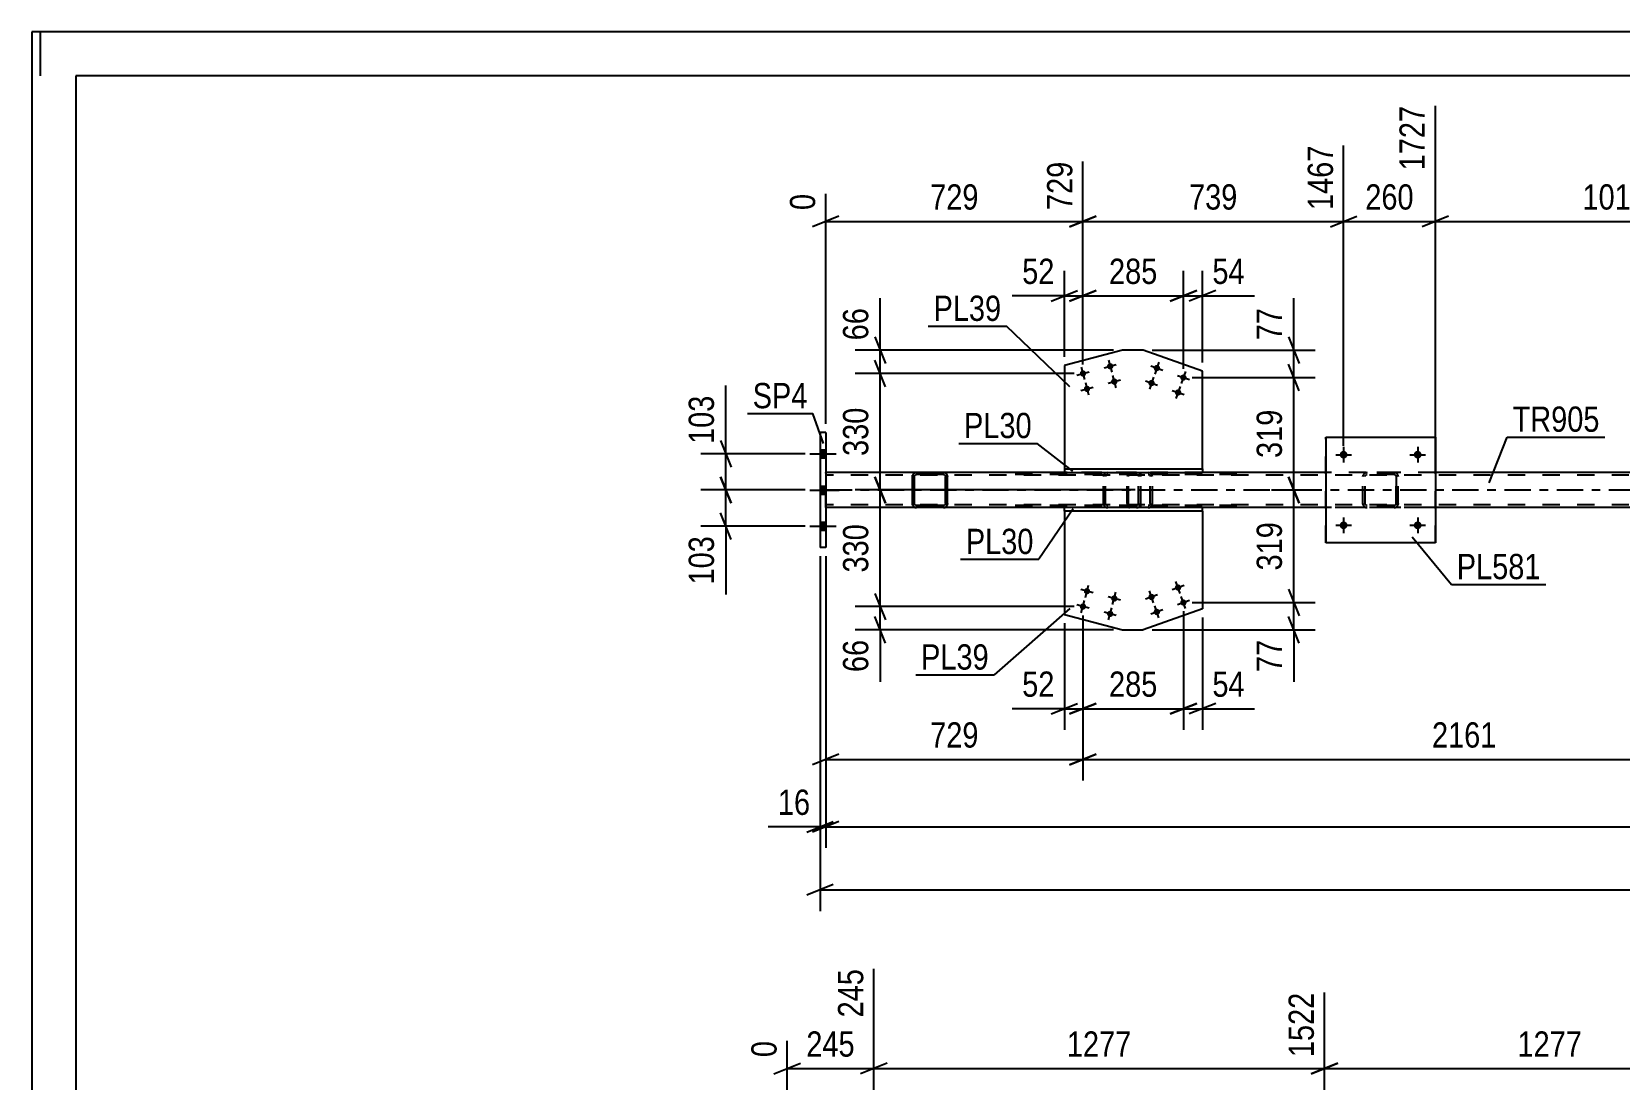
# Model space of a CAD drawing. Header units: millimetres. Extents: x 0 to 841, y 0 to 594.
# Drawn here: x 0 to 179.9, y 475.2 to 594 of the extents above; entities that cross this region are included whole.
import ezdxf

# ---------------------------------------------------------------- set-up
doc = ezdxf.new("R2010")
doc.units = ezdxf.units.MM
doc.linetypes.add('DXK_LINE_DOT2', pattern=[3.9198, 1.9599, -1.9599])
doc.linetypes.add('DXK_LINE_DOT3', pattern=[5.9187, 2.979, -0.9799, 0.9799, -0.9799])
doc.styles.add('Arial Narrow', font='ARIALN.TTF', dxfattribs={"height": 0.2})

# ---------------------------------------------------------------- blocks, each defined once
blk = doc.blocks.new('Unknown-275726623-1137')
at = {"color": 5, "linetype": 'Continuous'}
for p, q in [((841, 594), (0, 594)), ((0, 594), (0, 0)), ((1, 589), (1, 594)), ((836, 589), (5, 589)), ((5, 589), (5, 5))]:
    blk.add_line(p, q, dxfattribs=at)
blk = doc.blocks.new('Bolt-275726623-6229 - 6077')
at = {"linetype": 'Continuous'}
for points in [[(127.87, 555.75, -1), (127.19, 555.99, -1)], [(127.27, 554.05, -1), (126.59, 554.29, -1)], [(130.88, 554.68, -1), (130.21, 554.92, -1)], [(130.28, 552.98, -1), (129.6, 553.22, -1)]]:
    blk.add_hatch(color=1, dxfattribs=at).paths.add_polyline_path(points)
at = {"color": 1, "linetype": 'Continuous'}
for p, q in [((126.85, 556.11), (128.21, 555.63)), ((127.77, 556.55), (127.29, 555.19)), ((126.25, 554.41), (127.61, 553.93)), ((127.17, 554.85), (126.69, 553.49)), ((129.87, 555.04), (131.22, 554.56)), ((130.79, 555.48), (130.3, 554.12)), ((129.26, 553.34), (130.62, 552.86)), ((130.18, 553.78), (129.7, 552.42))]:
    blk.add_line(p, q, dxfattribs=at)
blk = doc.blocks.new('Part-275726623-6094 - 6077')
at = {"color": 2, "linetype": 'Continuous'}
for p, q in [((117.05, 539.65), (117.05, 527.94)), ((132.71, 539.65), (132.71, 528.58)), ((117.05, 527.94), (123.63, 526.2)), ((132.71, 528.58), (126, 526.2)), ((123.63, 526.2), (126, 526.2))]:
    blk.add_line(p, q, dxfattribs=at)
at = {"color": 7, "linetype": 'DXK_LINE_DOT2'}
blk.add_line((132.71, 539.65), (117.05, 539.65), dxfattribs=at)
blk = doc.blocks.new('Part-275726623-6158 - 6077')
at = {"color": 2, "linetype": 'Continuous'}
for p, q in [((117.05, 544.45), (117.05, 544.05)), ((117.05, 544.45), (132.71, 544.45)), ((117.05, 544.05), (132.71, 544.05)), ((132.71, 544.45), (132.71, 544.05))]:
    blk.add_line(p, q, dxfattribs=at)
blk = doc.blocks.new('Part-275726623-6099 - 6077')
at = {"color": 2, "linetype": 'Continuous'}
for p, q in [((123.63, 557.9), (117.05, 556.15)), ((126, 557.9), (123.63, 557.9)), ((132.71, 555.52), (126, 557.9)), ((117.05, 556.15), (117.05, 544.45)), ((132.71, 544.45), (132.71, 555.52))]:
    blk.add_line(p, q, dxfattribs=at)
at = {"color": 7, "linetype": 'DXK_LINE_DOT2'}
blk.add_line((117.05, 544.45), (132.71, 544.45), dxfattribs=at)
blk = doc.blocks.new('Part-275726623-6105 - 6077')
at = {"color": 2, "linetype": 'Continuous'}
for p, q in [((100.3, 544.05), (90, 544.05)), ((117.05, 544.05), (103.34, 544.05)), ((146.7, 544.05), (132.71, 544.05)), ((197.78, 544.05), (159.1, 544.05)), ((100.3, 540.05), (90, 540.05)), ((117.05, 540.05), (103.34, 540.05)), ((146.7, 540.05), (132.71, 540.05)), ((197.78, 540.05), (159.1, 540.05))]:
    blk.add_line(p, q, dxfattribs=at)
at = {"color": 7, "linetype": 'DXK_LINE_DOT2'}
for p, q in [((90, 540.05), (90, 544.05)), ((737.66, 543.73), (90, 543.73)), ((103.34, 544.05), (100.3, 544.05)), ((132.71, 544.05), (117.05, 544.05)), ((159.1, 544.05), (146.7, 544.05)), ((737.66, 540.37), (90, 540.37)), ((103.34, 540.05), (100.3, 540.05)), ((737.66, 540.05), (117.05, 540.05)), ((132.71, 540.05), (117.05, 540.05)), ((159.1, 540.05), (146.7, 540.05))]:
    blk.add_line(p, q, dxfattribs=at)
at = {"color": 7, "linetype": 'DXK_LINE_DOT3'}
blk.add_line((90, 542.05), (737.66, 542.05), dxfattribs=at)
blk = doc.blocks.new('Part-275726623-8673 - 6077')
at = {"color": 2, "linetype": 'Continuous'}
for p, q in [((99.85, 543.75), (99.82, 543.57)), ((99.82, 540.53), (99.82, 543.57)), ((100.06, 543.57), (100.08, 543.66)), ((100.06, 540.53), (100.06, 543.57)), ((100.08, 543.66), (100.13, 543.74)), ((100.3, 544.05), (100.11, 544.01)), ((100.13, 543.74), (100.21, 543.79)), ((100.21, 543.79), (100.3, 543.81)), ((103.34, 544.05), (100.3, 544.05)), ((103.34, 543.81), (100.3, 543.81)), ((103.52, 544.01), (103.34, 544.05)), ((103.34, 543.81), (103.43, 543.79)), ((103.43, 543.79), (103.51, 543.74)), ((103.51, 543.74), (103.56, 543.66)), ((103.56, 543.66), (103.58, 543.57)), ((103.58, 540.53), (103.58, 543.57)), ((103.82, 543.57), (103.78, 543.75)), ((103.82, 540.53), (103.82, 543.57)), ((99.82, 540.53), (99.85, 540.34)), ((100.08, 540.44), (100.06, 540.53)), ((100.13, 540.36), (100.08, 540.44)), ((100.11, 540.08), (100.3, 540.05)), ((100.21, 540.31), (100.13, 540.36)), ((100.3, 540.29), (100.21, 540.31)), ((103.34, 540.29), (100.3, 540.29)), ((103.34, 540.05), (100.3, 540.05)), ((103.43, 540.31), (103.34, 540.29)), ((103.34, 540.05), (103.52, 540.08)), ((103.51, 540.36), (103.43, 540.31)), ((103.56, 540.44), (103.51, 540.36)), ((103.58, 540.53), (103.56, 540.44)), ((103.78, 540.34), (103.82, 540.53))]:
    blk.add_line(p, q, dxfattribs=at)
at = {"color": 7, "linetype": 'DXK_LINE_DOT2'}
for p, q in [((99.82, 543.57), (99.85, 543.75)), ((99.82, 540.53), (99.82, 543.57)), ((100.06, 540.53), (100.06, 543.57)), ((100.11, 544.01), (100.3, 544.05)), ((103.34, 544.05), (103.52, 544.01)), ((103.58, 543.57), (103.58, 540.53)), ((103.78, 543.75), (103.82, 543.57)), ((103.82, 540.53), (103.82, 543.57)), ((99.85, 540.34), (99.82, 540.53)), ((100.3, 540.05), (100.11, 540.08)), ((103.52, 540.08), (103.34, 540.05)), ((103.82, 540.53), (103.78, 540.34))]:
    blk.add_line(p, q, dxfattribs=at)
at = {"color": 2, "linetype": 'Continuous'}
for centre, start, end in [((100.3, 543.57), 112.5, 157.5), ((103.34, 543.57), 22.5, 67.5), ((100.3, 540.53), 202.5, 247.5), ((103.34, 540.53), 292.5, 337.5)]:
    blk.add_arc(centre, 0.48, start, end, dxfattribs=at)
at = {"color": 7, "linetype": 'DXK_LINE_DOT2'}
for centre, start, end in [((100.3, 543.57), 112.5, 157.5), ((103.34, 543.57), 22.5, 67.5), ((100.3, 540.53), 202.5, 247.5), ((103.34, 540.53), 292.5, 337.5)]:
    blk.add_arc(centre, 0.48, start, end, dxfattribs=at)
blk = doc.blocks.new('Part-275726623-6153 - 6077')
at = {"color": 2, "linetype": 'Continuous'}
for p, q in [((132.71, 540.05), (117.05, 540.05)), ((117.05, 539.65), (117.05, 540.05)), ((132.71, 539.65), (132.71, 540.05)), ((132.71, 539.65), (117.05, 539.65))]:
    blk.add_line(p, q, dxfattribs=at)
blk = doc.blocks.new('Part-275726623-6163 - 6077')
at = {"color": 2, "linetype": 'Continuous'}
for p, q in [((90, 548.55), (89.36, 548.55)), ((89.36, 548.55), (89.36, 535.55)), ((90, 548.55), (90, 535.55)), ((90, 535.55), (89.36, 535.55))]:
    blk.add_line(p, q, dxfattribs=at)
blk = doc.blocks.new('Part-275726623-6178 - 6077')
at = {"color": 7, "linetype": 'DXK_LINE_DOT2'}
for p, q in [((124.2, 543.75), (124.18, 543.57)), ((124.18, 540.53), (124.18, 543.57)), ((124.26, 543.91), (124.2, 543.75)), ((124.34, 544.01), (124.26, 543.91)), ((124.31, 543.57), (124.32, 543.66)), ((124.31, 540.53), (124.31, 543.57)), ((124.32, 543.66), (124.35, 543.74)), ((124.45, 544.05), (124.34, 544.01)), ((124.35, 543.74), (124.4, 543.79)), ((124.4, 543.79), (124.45, 543.81)), ((136.6, 544.05), (124.45, 544.05)), ((136.6, 543.81), (124.45, 543.81)), ((125.72, 543.81), (125.72, 544.05)), ((126.73, 544.01), (126.54, 544.05)), ((126.54, 543.81), (126.64, 543.79)), ((126.64, 543.79), (126.72, 543.74)), ((126.72, 543.74), (126.77, 543.66)), ((126.77, 543.66), (126.79, 543.57)), ((126.79, 540.53), (126.79, 543.57)), ((127.02, 543.65), (127, 543.75)), ((127.04, 543.57), (127.02, 543.65)), ((127.04, 540.53), (127.04, 543.57)), ((124.18, 540.53), (124.2, 540.34)), ((124.2, 540.34), (124.26, 540.19)), ((124.26, 540.19), (124.34, 540.08)), ((124.32, 540.44), (124.31, 540.53)), ((124.35, 540.36), (124.32, 540.44)), ((124.34, 540.08), (124.45, 540.05)), ((124.4, 540.31), (124.35, 540.36)), ((124.45, 540.29), (124.4, 540.31)), ((136.6, 540.29), (124.45, 540.29)), ((136.6, 540.05), (124.45, 540.05)), ((125.72, 540.05), (125.72, 540.29)), ((126.64, 540.31), (126.54, 540.29)), ((126.54, 540.05), (126.73, 540.08)), ((126.72, 540.36), (126.64, 540.31)), ((126.77, 540.44), (126.72, 540.36)), ((126.79, 540.53), (126.77, 540.44)), ((127, 540.34), (127.02, 540.44)), ((127.02, 540.44), (127.04, 540.53))]:
    blk.add_line(p, q, dxfattribs=at)
for centre, start, end in [((126.55, 543.55), 23.8494, 68.8059), ((126.55, 540.54), 291.1941, 336.1506)]:
    blk.add_arc(centre, 0.492, start, end, dxfattribs=at)
blk = doc.blocks.new('Part-275726623-6186 - 6077')
at = {"color": 7, "linetype": 'DXK_LINE_DOT2'}
for p, q in [((125.21, 544.05), (110.23, 544.05)), ((125.21, 543.81), (110.23, 543.81)), ((121.49, 543.65), (121.47, 543.57)), ((121.47, 540.53), (121.47, 543.57)), ((121.51, 543.75), (121.49, 543.65)), ((121.72, 543.57), (121.74, 543.66)), ((121.72, 540.53), (121.72, 543.57)), ((121.74, 543.66), (121.8, 543.74)), ((121.98, 544.05), (121.78, 544.01)), ((121.8, 543.74), (121.88, 543.79)), ((121.88, 543.79), (121.98, 543.81)), ((125.41, 544.01), (125.21, 544.05)), ((125.21, 543.81), (125.31, 543.79)), ((125.31, 543.79), (125.39, 543.74)), ((125.39, 543.74), (125.45, 543.66)), ((125.45, 543.66), (125.47, 543.57)), ((125.47, 540.53), (125.47, 543.57)), ((125.71, 543.65), (125.69, 543.75)), ((125.72, 543.57), (125.71, 543.65)), ((125.72, 540.53), (125.72, 543.57)), ((125.21, 540.29), (110.23, 540.29)), ((125.21, 540.05), (110.23, 540.05)), ((121.47, 540.53), (121.49, 540.44)), ((121.49, 540.44), (121.51, 540.34)), ((121.74, 540.44), (121.72, 540.53)), ((121.8, 540.36), (121.74, 540.44)), ((121.78, 540.08), (121.98, 540.05)), ((121.88, 540.31), (121.8, 540.36)), ((121.98, 540.29), (121.88, 540.31)), ((125.31, 540.31), (125.21, 540.29)), ((125.21, 540.05), (125.41, 540.08)), ((125.39, 540.36), (125.31, 540.31)), ((125.45, 540.44), (125.39, 540.36)), ((125.47, 540.53), (125.45, 540.44)), ((125.69, 540.34), (125.71, 540.44)), ((125.71, 540.44), (125.72, 540.53))]:
    blk.add_line(p, q, dxfattribs=at)
for centre, start, end in [((121.96, 543.55), 110.7583, 155.68), ((125.23, 543.55), 24.32, 69.2417), ((121.96, 540.55), 204.32, 249.2417), ((125.23, 540.55), 290.7583, 335.68)]:
    blk.add_arc(centre, 0.496, start, end, dxfattribs=at)
blk = doc.blocks.new('Bolt-275726623-6221 - 6077')
at = {"linetype": 'Continuous'}
for points in [[(90, 545.71), (90, 546.59), (89.36, 546.59), (89.36, 545.71)], [(90, 545.71), (90, 546.59), (89.36, 546.59), (89.36, 545.71)], [(90, 545.71), (90, 546.59), (89.36, 546.59), (89.36, 545.71)], [(90, 541.59), (90, 542.47), (89.36, 542.47), (89.36, 541.59)], [(90, 541.59), (90, 542.47), (89.36, 542.47), (89.36, 541.59)], [(90, 537.51), (90, 538.39), (89.36, 538.39), (89.36, 537.51)], [(90, 537.51), (90, 538.39), (89.36, 538.39), (89.36, 537.51)], [(90, 537.51), (90, 538.39), (89.36, 538.39), (89.36, 537.51)]]:
    blk.add_hatch(color=1, dxfattribs=at).paths.add_polyline_path(points)
at = {"color": 1, "linetype": 'Continuous'}
for p, q in [((88.2, 546.15), (91.52, 546.15)), ((88.2, 546.15), (91.52, 546.15)), ((88.2, 546.15), (91.52, 546.15)), ((89.36, 546.59), (90, 546.59)), ((89.36, 546.59), (90, 546.59)), ((89.36, 546.59), (90, 546.59)), ((89.36, 545.71), (90, 545.71)), ((89.36, 545.71), (90, 545.71)), ((89.36, 545.71), (90, 545.71)), ((88.2, 542.03), (91.52, 542.03)), ((88.2, 542.03), (91.52, 542.03)), ((89.36, 542.47), (90, 542.47)), ((89.36, 542.47), (90, 542.47)), ((89.36, 541.59), (90, 541.59)), ((89.36, 541.59), (90, 541.59)), ((89.36, 538.39), (90, 538.39)), ((89.36, 538.39), (90, 538.39)), ((89.36, 538.39), (90, 538.39)), ((88.2, 537.95), (91.52, 537.95)), ((88.2, 537.95), (91.52, 537.95)), ((88.2, 537.95), (91.52, 537.95)), ((89.36, 537.51), (90, 537.51)), ((89.36, 537.51), (90, 537.51)), ((89.36, 537.51), (90, 537.51))]:
    blk.add_line(p, q, dxfattribs=at)
blk = doc.blocks.new('Bolt-275726623-6228 - 6077')
at = {"linetype": 'Continuous'}
for points in [[(122.59, 556.17, -1), (121.9, 555.99, -1)], [(119.5, 555.35, -1), (118.81, 555.17, -1)], [(123.06, 554.44, -1), (122.36, 554.25, -1)], [(119.96, 553.61, -1), (119.27, 553.43, -1)]]:
    blk.add_hatch(color=1, dxfattribs=at).paths.add_polyline_path(points)
at = {"color": 1, "linetype": 'Continuous'}
for p, q in [((121.55, 555.9), (122.94, 556.27)), ((122.06, 556.78), (122.43, 555.39)), ((118.46, 555.07), (119.85, 555.44)), ((118.97, 555.96), (119.34, 554.56)), ((122.01, 554.16), (123.4, 554.53)), ((122.52, 555.04), (122.89, 553.65)), ((118.92, 553.33), (120.31, 553.71)), ((119.43, 554.22), (119.8, 552.82))]:
    blk.add_line(p, q, dxfattribs=at)
blk = doc.blocks.new('Bolt-275726623-6230 - 6077')
at = {"linetype": 'Continuous'}
for points in [[(119.27, 530.67, -1), (119.96, 530.48, -1)], [(118.81, 528.93, -1), (119.5, 528.74, -1)], [(122.36, 529.84, -1), (123.06, 529.66, -1)], [(121.9, 528.1, -1), (122.59, 527.92, -1)]]:
    blk.add_hatch(color=1, dxfattribs=at).paths.add_polyline_path(points)
at = {"color": 1, "linetype": 'Continuous'}
for p, q in [((119.43, 529.88), (119.8, 531.27)), ((120.31, 530.39), (118.92, 530.76)), ((118.97, 528.14), (119.34, 529.53)), ((123.4, 529.57), (122.01, 529.94)), ((122.52, 529.06), (122.89, 530.45)), ((119.85, 528.65), (118.46, 529.02)), ((122.94, 527.83), (121.55, 528.2)), ((122.06, 527.32), (122.43, 528.71))]:
    blk.add_line(p, q, dxfattribs=at)
blk = doc.blocks.new('Bolt-275726623-6231 - 6077')
at = {"linetype": 'Continuous'}
for points in [[(129.6, 530.87, -1), (130.28, 531.11, -1)], [(126.59, 529.8, -1), (127.27, 530.04, -1)], [(130.21, 529.17, -1), (130.88, 529.42, -1)], [(127.19, 528.1, -1), (127.87, 528.35, -1)]]:
    blk.add_hatch(color=1, dxfattribs=at).paths.add_polyline_path(points)
at = {"color": 1, "linetype": 'Continuous'}
for p, q in [((130.62, 531.23), (129.26, 530.75)), ((130.18, 530.31), (129.7, 531.67)), ((127.61, 530.16), (126.25, 529.68)), ((127.17, 529.24), (126.69, 530.6)), ((131.22, 529.54), (129.87, 529.05)), ((130.79, 528.62), (130.3, 529.97)), ((128.21, 528.47), (126.85, 527.98)), ((127.77, 527.55), (127.29, 528.9))]:
    blk.add_line(p, q, dxfattribs=at)
blk = doc.blocks.new('Part-275726623-8671 - 6077')
at = {"color": 7, "linetype": 'DXK_LINE_DOT2'}
for p, q in [((150.9, 543.57), (150.93, 543.75)), ((150.93, 543.75), (150.9, 543.57)), ((150.9, 540.53), (150.9, 543.57)), ((150.9, 540.53), (150.9, 543.57)), ((151.14, 543.57), (151.16, 543.66)), ((151.14, 540.53), (151.14, 543.57)), ((151.14, 540.53), (151.14, 543.57)), ((151.16, 543.66), (151.21, 543.74)), ((151.19, 544.01), (151.38, 544.05)), ((151.38, 544.05), (151.19, 544.01)), ((151.21, 543.74), (151.29, 543.79)), ((151.29, 543.79), (151.38, 543.81)), ((154.42, 544.05), (151.38, 544.05)), ((154.42, 543.81), (151.38, 543.81)), ((154.42, 544.05), (154.6, 544.01)), ((154.6, 544.01), (154.42, 544.05)), ((154.42, 543.81), (154.51, 543.79)), ((154.51, 543.79), (154.59, 543.74)), ((154.59, 543.74), (154.64, 543.66)), ((154.64, 543.66), (154.66, 543.57)), ((154.66, 540.53), (154.66, 543.57)), ((154.66, 543.57), (154.66, 540.53)), ((154.86, 543.75), (154.9, 543.57)), ((154.9, 543.57), (154.86, 543.75)), ((154.9, 540.53), (154.9, 543.57)), ((154.9, 540.53), (154.9, 543.57)), ((150.93, 540.34), (150.9, 540.53)), ((150.9, 540.53), (150.93, 540.34)), ((151.16, 540.44), (151.14, 540.53)), ((151.21, 540.36), (151.16, 540.44)), ((151.38, 540.05), (151.19, 540.08)), ((151.19, 540.08), (151.38, 540.05)), ((151.29, 540.31), (151.21, 540.36)), ((151.38, 540.29), (151.29, 540.31)), ((154.42, 540.29), (151.38, 540.29)), ((154.42, 540.05), (151.38, 540.05)), ((154.51, 540.31), (154.42, 540.29)), ((154.6, 540.08), (154.42, 540.05)), ((154.42, 540.05), (154.6, 540.08)), ((154.59, 540.36), (154.51, 540.31)), ((154.64, 540.44), (154.59, 540.36)), ((154.66, 540.53), (154.64, 540.44)), ((154.9, 540.53), (154.86, 540.34)), ((154.86, 540.34), (154.9, 540.53))]:
    blk.add_line(p, q, dxfattribs=at)
at = {"color": 7, "linetype": 'DXK_LINE_DOT3'}
blk.add_line((152.9, 542.05), (152.9, 542.05), dxfattribs=at)
at = {"color": 7, "linetype": 'DXK_LINE_DOT2'}
for centre, start, end in [((151.38, 543.57), 112.5, 157.5), ((151.38, 543.57), 112.5, 157.5), ((154.42, 543.57), 22.5, 67.5), ((154.42, 543.57), 22.5, 67.5), ((151.38, 540.53), 202.5, 247.5), ((151.38, 540.53), 202.5, 247.5), ((154.42, 540.53), 292.5, 337.5), ((154.42, 540.53), 292.5, 337.5)]:
    blk.add_arc(centre, 0.48, start, end, dxfattribs=at)
blk = doc.blocks.new('Part-275726623-8672 - 6077')
at = {"color": 2, "linetype": 'Continuous'}
for p, q in [((146.7, 548.05), (146.7, 536.05)), ((146.7, 548.05), (159.1, 548.05)), ((159.1, 548.05), (159.1, 536.05)), ((159.1, 536.05), (146.7, 536.05))]:
    blk.add_line(p, q, dxfattribs=at)
at = {"color": 7, "linetype": 'DXK_LINE_DOT2'}
for p, q in [((146.7, 536.05), (146.7, 548.05)), ((159.1, 536.05), (159.1, 548.05))]:
    blk.add_line(p, q, dxfattribs=at)
blk = doc.blocks.new('Bolt-275726623-8698 - 6077')
at = {"linetype": 'Continuous'}
for points in [[(149.14, 538.05, -1), (148.26, 538.05, -1)], [(157.54, 538.05, -1), (156.66, 538.05, -1)]]:
    blk.add_hatch(color=1, dxfattribs=at).paths.add_polyline_path(points)
at = {"color": 1, "linetype": 'Continuous'}
for p, q in [((147.82, 538.05), (149.58, 538.05)), ((148.7, 538.93), (148.7, 537.17)), ((156.22, 538.05), (157.98, 538.05)), ((157.1, 538.93), (157.1, 537.17))]:
    blk.add_line(p, q, dxfattribs=at)
blk = doc.blocks.new('Bolt-275726623-8699 - 6077')
at = {"linetype": 'Continuous'}
for points in [[(149.14, 546.05, -1), (148.26, 546.05, -1)], [(157.54, 546.05, -1), (156.66, 546.05, -1)]]:
    blk.add_hatch(color=1, dxfattribs=at).paths.add_polyline_path(points)
at = {"color": 1, "linetype": 'Continuous'}
for p, q in [((147.82, 546.05), (149.58, 546.05)), ((148.7, 546.93), (148.7, 545.17)), ((156.22, 546.05), (157.98, 546.05)), ((157.1, 546.93), (157.1, 545.17))]:
    blk.add_line(p, q, dxfattribs=at)
blk = doc.blocks.new('StraightDimension-275726623-6486 - 6077')
at = {"color": 7, "linetype": 'Continuous'}
for p, q in [((119.15, 527.83), (119.15, 514.86)), ((117.05, 526.94), (117.05, 514.86)), ((115.55, 516.66), (118.55, 517.86)), ((117.05, 517.26), (119.15, 517.26)), ((120.65, 517.86), (117.65, 516.66))]:
    blk.add_line(p, q, dxfattribs=at)
at = {"color": 0}
blk.add_wipeout([(116.53, 518.01), (116.53, 522.21), (111.67, 522.21), (111.67, 518.01)], dxfattribs=at)
at = {"color": 7, "linetype": 'Continuous'}
blk.add_line((117.05, 517.26), (111.15, 517.26), dxfattribs=at)
blk.add_line((117.05, 517.26), (111.15, 517.26), dxfattribs=at)
at = {"color": 3, "style": 'Arial Narrow'}
blk.add_text('52', height=2.863, dxfattribs=at).set_placement((112.27, 518.61))
blk = doc.blocks.new('StraightDimension-275726623-6437 - 6077')
at = {"color": 7, "linetype": 'Continuous'}
for p, q in [((96.77, 553.76), (95.57, 556.76)), ((118.15, 555.26), (93.32, 555.26)), ((96.17, 542.05), (96.17, 555.26)), ((95.57, 543.55), (96.77, 540.55)), ((125.06, 542.05), (93.32, 542.05))]:
    blk.add_line(p, q, dxfattribs=at)
at = {"color": 0}
blk.add_wipeout([(95.42, 552), (91.22, 552), (91.22, 545.31), (95.42, 545.31)], dxfattribs=at)
at = {"color": 3, "style": 'Arial Narrow'}
blk.add_text('330', height=2.863, rotation=90.0002, dxfattribs=at).set_placement((94.82, 545.91))
blk = doc.blocks.new('StraightDimension-275726623-6369 - 6077')
at = {"color": 7, "linetype": 'Continuous'}
for p, q in [((130.55, 555.8), (130.55, 566.91)), ((132.71, 556.52), (132.71, 566.91)), ((129.05, 563.46), (132.05, 564.66)), ((130.55, 564.06), (132.71, 564.06)), ((134.21, 564.66), (131.21, 563.46))]:
    blk.add_line(p, q, dxfattribs=at)
at = {"color": 0}
blk.add_wipeout([(138.09, 564.81), (138.09, 569.01), (133.23, 569.01), (133.23, 564.81)], dxfattribs=at)
at = {"color": 7, "linetype": 'Continuous'}
blk.add_line((132.71, 564.06), (138.62, 564.06), dxfattribs=at)
blk.add_line((132.71, 564.06), (138.62, 564.06), dxfattribs=at)
at = {"color": 3, "style": 'Arial Narrow'}
blk.add_text('54', height=2.863, dxfattribs=at).set_placement((133.83, 565.41))
blk = doc.blocks.new('StraightDimension-275726623-6507 - 6077')
at = {"color": 7, "linetype": 'Continuous'}
for p, q in [((143.66, 553.3), (142.46, 556.3)), ((131.55, 554.8), (145.46, 554.8)), ((143.06, 542.05), (143.06, 554.8)), ((142.46, 543.55), (143.66, 540.55)), ((140.52, 542.05), (145.46, 542.05))]:
    blk.add_line(p, q, dxfattribs=at)
at = {"color": 0}
blk.add_wipeout([(142.31, 551.77), (138.11, 551.77), (138.11, 545.08), (142.31, 545.08)], dxfattribs=at)
at = {"color": 3, "style": 'Arial Narrow'}
blk.add_text('319', height=2.863, rotation=90.0002, dxfattribs=at).set_placement((141.71, 545.68))
blk = doc.blocks.new('StraightDimension-275726623-20596 - 6077')
at = {"color": 7, "linetype": 'Continuous'}
for p, q in [((159.1, 545.05), (159.1, 585.61)), ((199.78, 547.05), (199.78, 581.11)), ((160.6, 573.09), (157.6, 571.89)), ((159.1, 572.49), (199.78, 572.49)), ((198.28, 571.89), (201.28, 573.09))]:
    blk.add_line(p, q, dxfattribs=at)
at = {"color": 0, "linetype": 'Continuous'}
blk.add_wipeout([(199.18, 581.71), (194.98, 581.71), (194.98, 573.19), (199.18, 573.19)], dxfattribs=at)
at = {"color": 0}
blk.add_wipeout([(183.69, 573.24), (183.69, 577.44), (175.18, 577.44), (175.18, 573.24)], dxfattribs=at)
at = {"color": 3, "linetype": 'Continuous', "style": 'Arial Narrow'}
blk.add_text('2744', height=2.863, rotation=90.0002, dxfattribs=at).set_placement((198.58, 573.79))
at = {"color": 3, "style": 'Arial Narrow'}
blk.add_text('1017', height=2.863, dxfattribs=at).set_placement((175.78, 573.84))
blk = doc.blocks.new('StraightDimension-275726623-6379 - 6077')
at = {"color": 7, "linetype": 'Continuous'}
for p, q in [((119.15, 556.26), (119.15, 566.91)), ((130.55, 555.8), (130.55, 566.91)), ((117.65, 563.46), (120.65, 564.66)), ((119.15, 564.06), (130.55, 564.06)), ((132.05, 564.66), (129.05, 563.46))]:
    blk.add_line(p, q, dxfattribs=at)
at = {"color": 0}
blk.add_wipeout([(128.19, 564.81), (128.19, 569.01), (121.51, 569.01), (121.51, 564.81)], dxfattribs=at)
at = {"color": 3, "style": 'Arial Narrow'}
blk.add_text('285', height=2.863, dxfattribs=at).set_placement((122.11, 565.41))
blk = doc.blocks.new('StraightDimension-275726623-6389 - 6077')
at = {"color": 7, "linetype": 'Continuous'}
for p, q in [((117.05, 557.15), (117.05, 566.91)), ((119.15, 556.26), (119.15, 566.91)), ((115.55, 563.46), (118.55, 564.66)), ((117.05, 564.06), (119.15, 564.06)), ((120.65, 564.66), (117.65, 563.46))]:
    blk.add_line(p, q, dxfattribs=at)
at = {"color": 0}
blk.add_wipeout([(116.53, 564.81), (116.53, 569.01), (111.67, 569.01), (111.67, 564.81)], dxfattribs=at)
at = {"color": 7, "linetype": 'Continuous'}
blk.add_line((117.05, 564.06), (111.15, 564.06), dxfattribs=at)
blk.add_line((117.05, 564.06), (111.15, 564.06), dxfattribs=at)
at = {"color": 3, "style": 'Arial Narrow'}
blk.add_text('52', height=2.863, dxfattribs=at).set_placement((112.27, 565.41))
blk = doc.blocks.new('StraightDimension-275726623-6400 - 6077')
at = {"color": 7, "linetype": 'Continuous'}
for p, q in [((122.63, 557.9), (93.32, 557.9)), ((95.57, 559.4), (96.77, 556.4)), ((96.17, 555.26), (96.17, 557.9)), ((96.77, 553.76), (95.57, 556.76)), ((118.15, 555.26), (93.32, 555.26))]:
    blk.add_line(p, q, dxfattribs=at)
at = {"color": 0}
blk.add_wipeout([(95.42, 563.28), (91.22, 563.28), (91.22, 558.42), (95.42, 558.42)], dxfattribs=at)
at = {"color": 7, "linetype": 'Continuous'}
blk.add_line((96.17, 557.9), (96.17, 563.8), dxfattribs=at)
blk.add_line((96.17, 557.9), (96.17, 563.8), dxfattribs=at)
at = {"color": 3, "style": 'Arial Narrow'}
blk.add_text('66', height=2.863, rotation=90.0002, dxfattribs=at).set_placement((94.82, 559.02))
blk = doc.blocks.new('StraightDimension-275726623-6410 - 6077')
at = {"color": 7, "linetype": 'Continuous'}
for p, q in [((96.77, 540.55), (95.57, 543.55)), ((125.06, 542.05), (93.32, 542.05)), ((96.17, 528.83), (96.17, 542.05)), ((95.57, 530.33), (96.77, 527.33)), ((118.15, 528.83), (93.32, 528.83))]:
    blk.add_line(p, q, dxfattribs=at)
at = {"color": 0}
blk.add_wipeout([(95.42, 538.78), (91.22, 538.78), (91.22, 532.1), (95.42, 532.1)], dxfattribs=at)
at = {"color": 3, "style": 'Arial Narrow'}
blk.add_text('330', height=2.863, rotation=90.0002, dxfattribs=at).set_placement((94.82, 532.7))
blk = doc.blocks.new('StraightDimension-275726623-6427 - 6077')
at = {"color": 7, "linetype": 'Continuous'}
for p, q in [((95.57, 530.33), (96.77, 527.33)), ((118.15, 528.83), (93.32, 528.83)), ((96.77, 524.7), (95.57, 527.7)), ((96.17, 526.2), (96.17, 528.83)), ((122.63, 526.2), (93.32, 526.2))]:
    blk.add_line(p, q, dxfattribs=at)
at = {"color": 0}
blk.add_wipeout([(95.42, 525.67), (91.22, 525.67), (91.22, 520.81), (95.42, 520.81)], dxfattribs=at)
at = {"color": 7, "linetype": 'Continuous'}
blk.add_line((96.17, 526.2), (96.17, 520.29), dxfattribs=at)
blk.add_line((96.17, 526.2), (96.17, 520.29), dxfattribs=at)
at = {"color": 3, "style": 'Arial Narrow'}
blk.add_text('66', height=2.863, rotation=90.0002, dxfattribs=at).set_placement((94.82, 521.41))
blk = doc.blocks.new('StraightDimension-275726623-6455 - 6077')
at = {"color": 7, "linetype": 'Continuous'}
for p, q in [((89.36, 534.55), (89.36, 494.31)), ((90.86, 497.31), (87.86, 496.11)), ((89.36, 496.71), (782.69, 496.71))]:
    blk.add_line(p, q, dxfattribs=at)
blk = doc.blocks.new('StraightDimension-275726623-6466 - 6077')
at = {"color": 7, "linetype": 'Continuous'}
for p, q in [((130.55, 528.3), (130.55, 514.86)), ((132.71, 527.58), (132.71, 514.86)), ((129.05, 516.66), (132.05, 517.86)), ((130.55, 517.26), (132.71, 517.26)), ((134.21, 517.86), (131.21, 516.66))]:
    blk.add_line(p, q, dxfattribs=at)
at = {"color": 0}
blk.add_wipeout([(138.09, 518.01), (138.09, 522.21), (133.23, 522.21), (133.23, 518.01)], dxfattribs=at)
at = {"color": 7, "linetype": 'Continuous'}
blk.add_line((132.71, 517.26), (138.62, 517.26), dxfattribs=at)
blk.add_line((132.71, 517.26), (138.62, 517.26), dxfattribs=at)
at = {"color": 3, "style": 'Arial Narrow'}
blk.add_text('54', height=2.863, dxfattribs=at).set_placement((133.83, 518.61))
blk = doc.blocks.new('StraightDimension-275726623-6476 - 6077')
at = {"color": 7, "linetype": 'Continuous'}
for p, q in [((119.15, 527.83), (119.15, 514.86)), ((130.55, 528.3), (130.55, 514.86)), ((117.65, 516.66), (120.65, 517.86)), ((119.15, 517.26), (130.55, 517.26)), ((132.05, 517.86), (129.05, 516.66))]:
    blk.add_line(p, q, dxfattribs=at)
at = {"color": 0}
blk.add_wipeout([(128.19, 518.01), (128.19, 522.21), (121.51, 522.21), (121.51, 518.01)], dxfattribs=at)
at = {"color": 3, "style": 'Arial Narrow'}
blk.add_text('285', height=2.863, dxfattribs=at).set_placement((122.11, 518.61))
blk = doc.blocks.new('StraightDimension-275726623-6497 - 6077')
at = {"color": 7, "linetype": 'Continuous'}
for p, q in [((127, 557.9), (145.46, 557.9)), ((142.46, 559.4), (143.66, 556.4)), ((143.06, 554.8), (143.06, 557.9)), ((143.66, 553.3), (142.46, 556.3)), ((131.55, 554.8), (145.46, 554.8))]:
    blk.add_line(p, q, dxfattribs=at)
at = {"color": 0}
blk.add_wipeout([(142.31, 563.28), (138.11, 563.28), (138.11, 558.42), (142.31, 558.42)], dxfattribs=at)
at = {"color": 7, "linetype": 'Continuous'}
blk.add_line((143.06, 557.9), (143.06, 563.8), dxfattribs=at)
blk.add_line((143.06, 557.9), (143.06, 563.8), dxfattribs=at)
at = {"color": 3, "style": 'Arial Narrow'}
blk.add_text('77', height=2.863, rotation=90.0002, dxfattribs=at).set_placement((141.71, 559.02))
blk = doc.blocks.new('StraightDimension-275726623-6523 - 6077')
at = {"color": 7, "linetype": 'Continuous'}
for p, q in [((143.66, 540.55), (142.46, 543.55)), ((140.52, 542.05), (145.46, 542.05)), ((143.06, 529.3), (143.06, 542.05)), ((131.55, 529.3), (145.46, 529.3)), ((142.46, 530.8), (143.66, 527.8))]:
    blk.add_line(p, q, dxfattribs=at)
at = {"color": 0}
blk.add_wipeout([(142.31, 539.01), (138.11, 539.01), (138.11, 532.33), (142.31, 532.33)], dxfattribs=at)
at = {"color": 3, "style": 'Arial Narrow'}
blk.add_text('319', height=2.863, rotation=90.0002, dxfattribs=at).set_placement((141.71, 532.93))
blk = doc.blocks.new('StraightDimension-275726623-6539 - 6077')
at = {"color": 7, "linetype": 'Continuous'}
for p, q in [((131.55, 529.3), (145.46, 529.3)), ((142.46, 530.8), (143.66, 527.8)), ((143.06, 526.2), (143.06, 529.3)), ((143.66, 524.7), (142.46, 527.7)), ((127, 526.2), (145.46, 526.2))]:
    blk.add_line(p, q, dxfattribs=at)
at = {"color": 0}
blk.add_wipeout([(142.31, 525.67), (138.11, 525.67), (138.11, 520.81), (142.31, 520.81)], dxfattribs=at)
at = {"color": 7, "linetype": 'Continuous'}
blk.add_line((143.06, 526.2), (143.06, 520.29), dxfattribs=at)
blk.add_line((143.06, 526.2), (143.06, 520.29), dxfattribs=at)
at = {"color": 3, "style": 'Arial Narrow'}
blk.add_text('77', height=2.863, rotation=90.0002, dxfattribs=at).set_placement((141.71, 521.41))
blk = doc.blocks.new('StraightDimension-275726623-6550 - 6077')
at = {"color": 7, "linetype": 'Continuous'}
for p, q in [((89.36, 534.55), (89.36, 501.47)), ((90, 534.55), (90, 501.47)), ((87.86, 503.27), (90.86, 504.47)), ((91.5, 504.47), (88.5, 503.27)), ((89.36, 503.87), (90, 503.87))]:
    blk.add_line(p, q, dxfattribs=at)
at = {"color": 0}
blk.add_wipeout([(88.84, 504.62), (88.84, 508.82), (83.98, 508.82), (83.98, 504.62)], dxfattribs=at)
at = {"color": 7, "linetype": 'Continuous'}
blk.add_line((89.36, 503.87), (83.46, 503.87), dxfattribs=at)
blk.add_line((89.36, 503.87), (83.46, 503.87), dxfattribs=at)
at = {"color": 3, "style": 'Arial Narrow'}
blk.add_text('16', height=2.863, dxfattribs=at).set_placement((84.58, 505.22))
blk = doc.blocks.new('StraightDimension-275726623-6560 - 6077')
at = {"color": 7, "linetype": 'Continuous'}
for p, q in [((90, 534.55), (90, 501.47)), ((91.5, 504.47), (88.5, 503.27)), ((90, 503.87), (782.69, 503.87))]:
    blk.add_line(p, q, dxfattribs=at)
blk = doc.blocks.new('StraightDimension-275726623-6618 - 6077')
at = {"color": 7, "linetype": 'Continuous'}
for p, q in [((205.6, 534.95), (205.6, 509.1)), ((119.15, 527.83), (119.15, 509.1)), ((120.65, 512.1), (117.65, 510.9)), ((119.15, 511.5), (205.6, 511.5)), ((204.1, 510.9), (207.1, 512.1))]:
    blk.add_line(p, q, dxfattribs=at)
at = {"color": 0}
blk.add_wipeout([(166.63, 512.25), (166.63, 516.45), (158.12, 516.45), (158.12, 512.25)], dxfattribs=at)
at = {"color": 3, "style": 'Arial Narrow'}
blk.add_text('2161', height=2.863, dxfattribs=at).set_placement((158.72, 512.85))
blk = doc.blocks.new('StraightDimension-275726623-6628 - 6077')
at = {"color": 7, "linetype": 'Continuous'}
for p, q in [((90, 534.55), (90, 509.1)), ((119.15, 527.83), (119.15, 509.1)), ((91.5, 512.1), (88.5, 510.9)), ((90, 511.5), (119.15, 511.5)), ((117.65, 510.9), (120.65, 512.1))]:
    blk.add_line(p, q, dxfattribs=at)
at = {"color": 0}
blk.add_wipeout([(107.92, 512.25), (107.92, 516.45), (101.24, 516.45), (101.24, 512.25)], dxfattribs=at)
at = {"color": 3, "style": 'Arial Narrow'}
blk.add_text('729', height=2.863, dxfattribs=at).set_placement((101.84, 512.85))
blk = doc.blocks.new('StraightDimension-275726623-21404 - 6077')
at = {"color": 7, "linetype": 'Continuous'}
for p, q in [((78.08, 543.55), (79.28, 540.55)), ((87.68, 542.05), (75.83, 542.05)), ((78.68, 537.95), (78.68, 542.05)), ((79.28, 536.45), (78.08, 539.45)), ((87.68, 537.95), (75.83, 537.95))]:
    blk.add_line(p, q, dxfattribs=at)
at = {"color": 0}
blk.add_wipeout([(77.93, 537.42), (73.73, 537.42), (73.73, 530.74), (77.93, 530.74)], dxfattribs=at)
at = {"color": 7, "linetype": 'Continuous'}
blk.add_line((78.68, 537.95), (78.68, 530.21), dxfattribs=at)
blk.add_line((78.68, 537.95), (78.68, 530.21), dxfattribs=at)
at = {"color": 3, "style": 'Arial Narrow'}
blk.add_text('103', height=2.863, rotation=90.0002, dxfattribs=at).set_placement((77.33, 531.34))
blk = doc.blocks.new('StraightDimension-275726623-20597 - 6077')
at = {"color": 7, "linetype": 'Continuous'}
for p, q in [((159.1, 545.05), (159.1, 585.61)), ((148.7, 547.05), (148.7, 581.11)), ((147.2, 571.89), (150.2, 573.09)), ((148.7, 572.49), (159.1, 572.49)), ((160.6, 573.09), (157.6, 571.89))]:
    blk.add_line(p, q, dxfattribs=at)
at = {"color": 0}
blk.add_wipeout([(157.24, 573.24), (157.24, 577.44), (150.56, 577.44), (150.56, 573.24)], dxfattribs=at)
at = {"color": 3, "style": 'Arial Narrow'}
blk.add_text('260', height=2.863, dxfattribs=at).set_placement((151.16, 573.84))
at = {"color": 0, "linetype": 'Continuous'}
blk.add_wipeout([(158.5, 586.21), (154.3, 586.21), (154.3, 577.69), (158.5, 577.69)], dxfattribs=at)
at = {"color": 3, "linetype": 'Continuous', "style": 'Arial Narrow'}
blk.add_text('1727', height=2.863, rotation=90.0002, dxfattribs=at).set_placement((157.9, 578.29))
blk = doc.blocks.new('StraightDimension-275726623-20598 - 6077')
at = {"color": 7, "linetype": 'Continuous'}
for p, q in [((148.7, 547.05), (148.7, 581.11)), ((119.15, 556.26), (119.15, 579.28)), ((120.65, 573.09), (117.65, 571.89)), ((119.15, 572.49), (148.7, 572.49)), ((147.2, 571.89), (150.2, 573.09))]:
    blk.add_line(p, q, dxfattribs=at)
at = {"color": 0, "linetype": 'Continuous'}
blk.add_wipeout([(148.1, 581.71), (143.9, 581.71), (143.9, 573.19), (148.1, 573.19)], dxfattribs=at)
at = {"color": 0}
blk.add_wipeout([(137.27, 573.24), (137.27, 577.44), (130.58, 577.44), (130.58, 573.24)], dxfattribs=at)
at = {"color": 3, "linetype": 'Continuous', "style": 'Arial Narrow'}
blk.add_text('1467', height=2.863, rotation=90.0002, dxfattribs=at).set_placement((147.5, 573.79))
at = {"color": 3, "style": 'Arial Narrow'}
blk.add_text('739', height=2.863, dxfattribs=at).set_placement((131.18, 573.84))
blk = doc.blocks.new('StraightDimension-275726623-20599 - 6077')
at = {"color": 7, "linetype": 'Continuous'}
for p, q in [((119.15, 556.26), (119.15, 579.28)), ((90, 549.55), (90, 575.62)), ((91.5, 573.09), (88.5, 571.89)), ((90, 572.49), (119.15, 572.49)), ((117.65, 571.89), (120.65, 573.09))]:
    blk.add_line(p, q, dxfattribs=at)
at = {"color": 0, "linetype": 'Continuous'}
for points in [[(118.55, 579.88), (114.35, 579.88), (114.35, 573.19), (118.55, 573.19)], [(89.4, 576.22), (85.2, 576.22), (85.2, 573.19), (89.4, 573.19)]]:
    blk.add_wipeout(points, dxfattribs=at)
at = {"color": 0}
blk.add_wipeout([(107.92, 573.24), (107.92, 577.44), (101.24, 577.44), (101.24, 573.24)], dxfattribs=at)
at = {"color": 3, "linetype": 'Continuous', "style": 'Arial Narrow'}
for s, height, p in [('729', 2.863, (117.95, 573.79)), ('0', 2.86, (88.8, 573.79))]:
    blk.add_text(s, height=height, rotation=90.0002, dxfattribs=at).set_placement(p)
at = {"color": 3, "style": 'Arial Narrow'}
blk.add_text('729', height=2.863, dxfattribs=at).set_placement((101.84, 573.84))
blk = doc.blocks.new('StraightDimension-275726623-21403 - 6077')
at = {"color": 7, "linetype": 'Continuous'}
for p, q in [((78.08, 547.65), (79.28, 544.65)), ((87.68, 546.15), (75.83, 546.15)), ((78.68, 542.05), (78.68, 546.15)), ((79.28, 540.55), (78.08, 543.55)), ((87.68, 542.05), (75.83, 542.05))]:
    blk.add_line(p, q, dxfattribs=at)
at = {"color": 0}
blk.add_wipeout([(77.93, 553.36), (73.73, 553.36), (73.73, 546.67), (77.93, 546.67)], dxfattribs=at)
at = {"color": 7, "linetype": 'Continuous'}
blk.add_line((78.68, 546.15), (78.68, 553.88), dxfattribs=at)
blk.add_line((78.68, 546.15), (78.68, 553.88), dxfattribs=at)
at = {"color": 3, "style": 'Arial Narrow'}
blk.add_text('103', height=2.863, rotation=90.0002, dxfattribs=at).set_placement((77.33, 547.27))
blk = doc.blocks.new('StraightDimension-275726623-21913 - 4642')
at = {"color": 7, "linetype": 'Continuous'}
for p, q in [((95.45, 436.46), (95.45, 487.75)), ((85.63, 430.09), (85.63, 479.59)), ((84.13, 475.86), (87.13, 477.06)), ((96.95, 477.06), (93.95, 475.86)), ((85.63, 476.46), (95.45, 476.46))]:
    blk.add_line(p, q, dxfattribs=at)
at = {"color": 0}
blk.add_wipeout([(93.88, 477.21), (93.88, 481.41), (87.2, 481.41), (87.2, 477.21)], dxfattribs=at)
at = {"color": 0, "linetype": 'Continuous'}
blk.add_wipeout([(85.03, 480.19), (80.83, 480.19), (80.83, 477.16), (85.03, 477.16)], dxfattribs=at)
at = {"color": 3, "style": 'Arial Narrow'}
blk.add_text('245', height=2.863, dxfattribs=at).set_placement((87.8, 477.81))
at = {"color": 3, "linetype": 'Continuous', "style": 'Arial Narrow'}
blk.add_text('0', height=2.86, rotation=90.0002, dxfattribs=at).set_placement((84.43, 477.76))
at = {"color": 0, "linetype": 'Continuous'}
blk.add_wipeout([(94.85, 488.35), (90.65, 488.35), (90.65, 481.66), (94.85, 481.66)], dxfattribs=at)
at = {"color": 3, "linetype": 'Continuous', "style": 'Arial Narrow'}
blk.add_text('245', height=2.863, rotation=90.0002, dxfattribs=at).set_placement((94.25, 482.26))
blk = doc.blocks.new('StraightDimension-275726623-21911 - 4642')
at = {"color": 7, "linetype": 'Continuous'}
for p, q in [((146.53, 436.46), (146.53, 485.07)), ((197.61, 436.46), (197.61, 485.07)), ((148.03, 477.06), (145.03, 475.86)), ((196.11, 475.86), (199.11, 477.06)), ((146.53, 476.46), (197.61, 476.46))]:
    blk.add_line(p, q, dxfattribs=at)
at = {"color": 0, "linetype": 'Continuous'}
blk.add_wipeout([(197.01, 485.67), (192.81, 485.67), (192.81, 477.16), (197.01, 477.16)], dxfattribs=at)
at = {"color": 0}
blk.add_wipeout([(176.32, 477.21), (176.32, 481.41), (167.81, 481.41), (167.81, 477.21)], dxfattribs=at)
at = {"color": 3, "linetype": 'Continuous', "style": 'Arial Narrow'}
blk.add_text('2799', height=2.863, rotation=90.0002, dxfattribs=at).set_placement((196.41, 477.76))
at = {"color": 3, "style": 'Arial Narrow'}
blk.add_text('1277', height=2.863, dxfattribs=at).set_placement((168.41, 477.81))
blk = doc.blocks.new('StraightDimension-275726623-21912 - 4642')
at = {"color": 7, "linetype": 'Continuous'}
for p, q in [((95.45, 436.46), (95.45, 487.75)), ((146.53, 436.46), (146.53, 485.07)), ((96.95, 477.06), (93.95, 475.86)), ((145.03, 475.86), (148.03, 477.06)), ((95.45, 476.46), (146.53, 476.46))]:
    blk.add_line(p, q, dxfattribs=at)
at = {"color": 0, "linetype": 'Continuous'}
blk.add_wipeout([(145.93, 485.67), (141.73, 485.67), (141.73, 477.16), (145.93, 477.16)], dxfattribs=at)
at = {"color": 0}
blk.add_wipeout([(125.24, 477.21), (125.24, 481.41), (116.73, 481.41), (116.73, 477.21)], dxfattribs=at)
at = {"color": 3, "linetype": 'Continuous', "style": 'Arial Narrow'}
blk.add_text('1522', height=2.863, rotation=90.0002, dxfattribs=at).set_placement((145.33, 477.76))
at = {"color": 3, "style": 'Arial Narrow'}
blk.add_text('1277', height=2.863, dxfattribs=at).set_placement((117.33, 477.81))
blk = doc.blocks.new('Mark-275726623-6090 - 6077')
at = {"color": 0}
blk.add_wipeout([(108.49, 521.69), (108.49, 524.69), (100.81, 524.69), (100.81, 521.69)], dxfattribs=at)
blk.add_wipeout([(108.49, 521.69), (108.49, 524.69), (100.81, 524.69), (100.81, 521.69)], dxfattribs=at)
at = {"color": 30, "linetype": 'Continuous'}
for p in [(117.67, 528.61), (100.21, 521.09)]:
    blk.add_line(p, (109.09, 521.09), dxfattribs=at)
at = {"color": 3, "style": 'Arial Narrow'}
blk.add_text('PL39', height=2.863, dxfattribs=at).set_placement((100.81, 521.69))
blk = doc.blocks.new('Mark-275726623-6159 - 6077')
at = {"color": 0}
blk.add_wipeout([(87.93, 551.32), (87.93, 554.32), (81.72, 554.32), (81.72, 551.32)], dxfattribs=at)
blk.add_wipeout([(87.93, 551.32), (87.93, 554.32), (81.72, 554.32), (81.72, 551.32)], dxfattribs=at)
at = {"color": 30, "linetype": 'Continuous'}
for p in [(81.12, 550.72), (89.75, 547.31)]:
    blk.add_line(p, (88.53, 550.72), dxfattribs=at)
at = {"color": 3, "style": 'Arial Narrow'}
blk.add_text('SP4', height=2.863, dxfattribs=at).set_placement((81.72, 551.32))
blk = doc.blocks.new('Mark-275726623-6095 - 6077')
at = {"color": 0}
blk.add_wipeout([(109.9, 561.22), (109.9, 564.22), (102.22, 564.22), (102.22, 561.22)], dxfattribs=at)
blk.add_wipeout([(109.9, 561.22), (109.9, 564.22), (102.22, 564.22), (102.22, 561.22)], dxfattribs=at)
at = {"color": 30, "linetype": 'Continuous'}
for p in [(101.62, 560.62), (117.67, 553.75)]:
    blk.add_line(p, (110.5, 560.62), dxfattribs=at)
at = {"color": 3, "style": 'Arial Narrow'}
blk.add_text('PL39', height=2.863, dxfattribs=at).set_placement((102.22, 561.22))
blk = doc.blocks.new('Mark-275726623-6101 - 6077')
at = {"color": 0}
blk.add_wipeout([(177.73, 548.65), (177.73, 551.65), (167.86, 551.65), (167.86, 548.65)], dxfattribs=at)
blk.add_wipeout([(177.73, 548.65), (177.73, 551.65), (167.86, 551.65), (167.86, 548.65)], dxfattribs=at)
at = {"color": 30, "linetype": 'Continuous'}
for p, q in [((165.19, 542.86), (167.26, 548.05)), ((167.26, 548.05), (178.33, 548.05))]:
    blk.add_line(p, q, dxfattribs=at)
at = {"color": 3, "style": 'Arial Narrow'}
blk.add_text('TR905', height=2.863, dxfattribs=at).set_placement((167.86, 548.65))
blk = doc.blocks.new('Mark-275726623-6149 - 6077')
at = {"color": 0}
blk.add_wipeout([(113.55, 534.79), (113.55, 537.79), (105.88, 537.79), (105.88, 534.79)], dxfattribs=at)
blk.add_wipeout([(113.55, 534.79), (113.55, 537.79), (105.88, 537.79), (105.88, 534.79)], dxfattribs=at)
at = {"color": 30, "linetype": 'Continuous'}
for p in [(118.06, 539.92), (105.28, 534.19)]:
    blk.add_line(p, (114.15, 534.19), dxfattribs=at)
at = {"color": 3, "style": 'Arial Narrow'}
blk.add_text('PL30', height=2.863, dxfattribs=at).set_placement((105.88, 534.79))
blk = doc.blocks.new('Mark-275726623-6154 - 6077')
at = {"color": 0}
blk.add_wipeout([(113.36, 547.93), (113.36, 550.93), (105.68, 550.93), (105.68, 547.93)], dxfattribs=at)
blk.add_wipeout([(113.36, 547.93), (113.36, 550.93), (105.68, 550.93), (105.68, 547.93)], dxfattribs=at)
at = {"color": 30, "linetype": 'Continuous'}
for p in [(105.08, 547.33), (118.02, 544.18)]:
    blk.add_line(p, (113.96, 547.33), dxfattribs=at)
at = {"color": 3, "style": 'Arial Narrow'}
blk.add_text('PL30', height=2.863, dxfattribs=at).set_placement((105.68, 547.93))
blk = doc.blocks.new('Mark-275726623-21352 - 6077')
at = {"color": 0}
blk.add_wipeout([(171.03, 531.94), (171.03, 534.94), (161.53, 534.94), (161.53, 531.94)], dxfattribs=at)
blk.add_wipeout([(171.03, 531.94), (171.03, 534.94), (161.53, 534.94), (161.53, 531.94)], dxfattribs=at)
at = {"color": 30, "linetype": 'Continuous'}
for p, q in [((156.47, 536.75), (160.93, 531.34)), ((160.93, 531.34), (171.63, 531.34))]:
    blk.add_line(p, q, dxfattribs=at)
at = {"color": 3, "style": 'Arial Narrow'}
blk.add_text('PL581', height=2.863, dxfattribs=at).set_placement((161.53, 531.94))

msp = doc.modelspace()

# ---------------------------------------------------------------- block references
for name in ['Unknown-275726623-1137', 'Part-275726623-6099 - 6077', 'Bolt-275726623-6228 - 6077', 'Bolt-275726623-6229 - 6077', 'Part-275726623-6163 - 6077', 'Part-275726623-8672 - 6077', 'Bolt-275726623-6221 - 6077', 'Bolt-275726623-8699 - 6077', 'Part-275726623-6105 - 6077', 'Part-275726623-8673 - 6077', 'Part-275726623-6186 - 6077', 'Part-275726623-6158 - 6077', 'Part-275726623-6178 - 6077', 'Part-275726623-8671 - 6077', 'Part-275726623-6153 - 6077', 'Part-275726623-6094 - 6077', 'Bolt-275726623-8698 - 6077', 'Bolt-275726623-6230 - 6077', 'Bolt-275726623-6231 - 6077']:
    msp.add_blockref(name, (0, 0))

# ---------------------------------------------------------------- next in the draw order: block references
for name in ['StraightDimension-275726623-20596 - 6077', 'StraightDimension-275726623-6369 - 6077', 'StraightDimension-275726623-6437 - 6077', 'StraightDimension-275726623-6486 - 6077', 'StraightDimension-275726623-21913 - 4642', 'StraightDimension-275726623-21911 - 4642']:
    msp.add_blockref(name, (0, 0))

# ---------------------------------------------------------------- next in the draw order: block references
for name in ['StraightDimension-275726623-20597 - 6077', 'StraightDimension-275726623-6507 - 6077', 'Mark-275726623-6101 - 6077', 'StraightDimension-275726623-6410 - 6077', 'StraightDimension-275726623-21912 - 4642']:
    msp.add_blockref(name, (0, 0))

# ---------------------------------------------------------------- next in the draw order: block references
for name in ['StraightDimension-275726623-6379 - 6077', 'StraightDimension-275726623-6427 - 6077']:
    msp.add_blockref(name, (0, 0))

# ---------------------------------------------------------------- next in the draw order: block references
for name in ['StraightDimension-275726623-6389 - 6077', 'StraightDimension-275726623-6497 - 6077', 'StraightDimension-275726623-6455 - 6077']:
    msp.add_blockref(name, (0, 0))

# ---------------------------------------------------------------- next in the draw order: block references
for name in ['StraightDimension-275726623-6400 - 6077', 'StraightDimension-275726623-6550 - 6077', 'StraightDimension-275726623-6466 - 6077']:
    msp.add_blockref(name, (0, 0))

# ---------------------------------------------------------------- next in the draw order: block references
for name in ['StraightDimension-275726623-20598 - 6077', 'StraightDimension-275726623-6476 - 6077']:
    msp.add_blockref(name, (0, 0))

# ---------------------------------------------------------------- next in the draw order: block references
for name in ['StraightDimension-275726623-20599 - 6077', 'StraightDimension-275726623-6523 - 6077']:
    msp.add_blockref(name, (0, 0))

# ---------------------------------------------------------------- next in the draw order: block references
for name in ['Mark-275726623-6095 - 6077', 'Mark-275726623-6154 - 6077', 'StraightDimension-275726623-6539 - 6077']:
    msp.add_blockref(name, (0, 0))

# ---------------------------------------------------------------- next in the draw order: block references
msp.add_blockref('StraightDimension-275726623-6560 - 6077', (0, 0))

# ---------------------------------------------------------------- next in the draw order: block references
msp.add_blockref('StraightDimension-275726623-6618 - 6077', (0, 0))

# ---------------------------------------------------------------- next in the draw order: block references
for name in ['Mark-275726623-21352 - 6077', 'StraightDimension-275726623-6628 - 6077']:
    msp.add_blockref(name, (0, 0))

# ---------------------------------------------------------------- next in the draw order: block references
for name in ['StraightDimension-275726623-21404 - 6077', 'Mark-275726623-6149 - 6077', 'Mark-275726623-6090 - 6077']:
    msp.add_blockref(name, (0, 0))

# ---------------------------------------------------------------- next in the draw order: block references
msp.add_blockref('StraightDimension-275726623-21403 - 6077', (0, 0))

# ---------------------------------------------------------------- next in the draw order: block references
msp.add_blockref('Mark-275726623-6159 - 6077', (0, 0))

doc.saveas('drawing.dxf')
